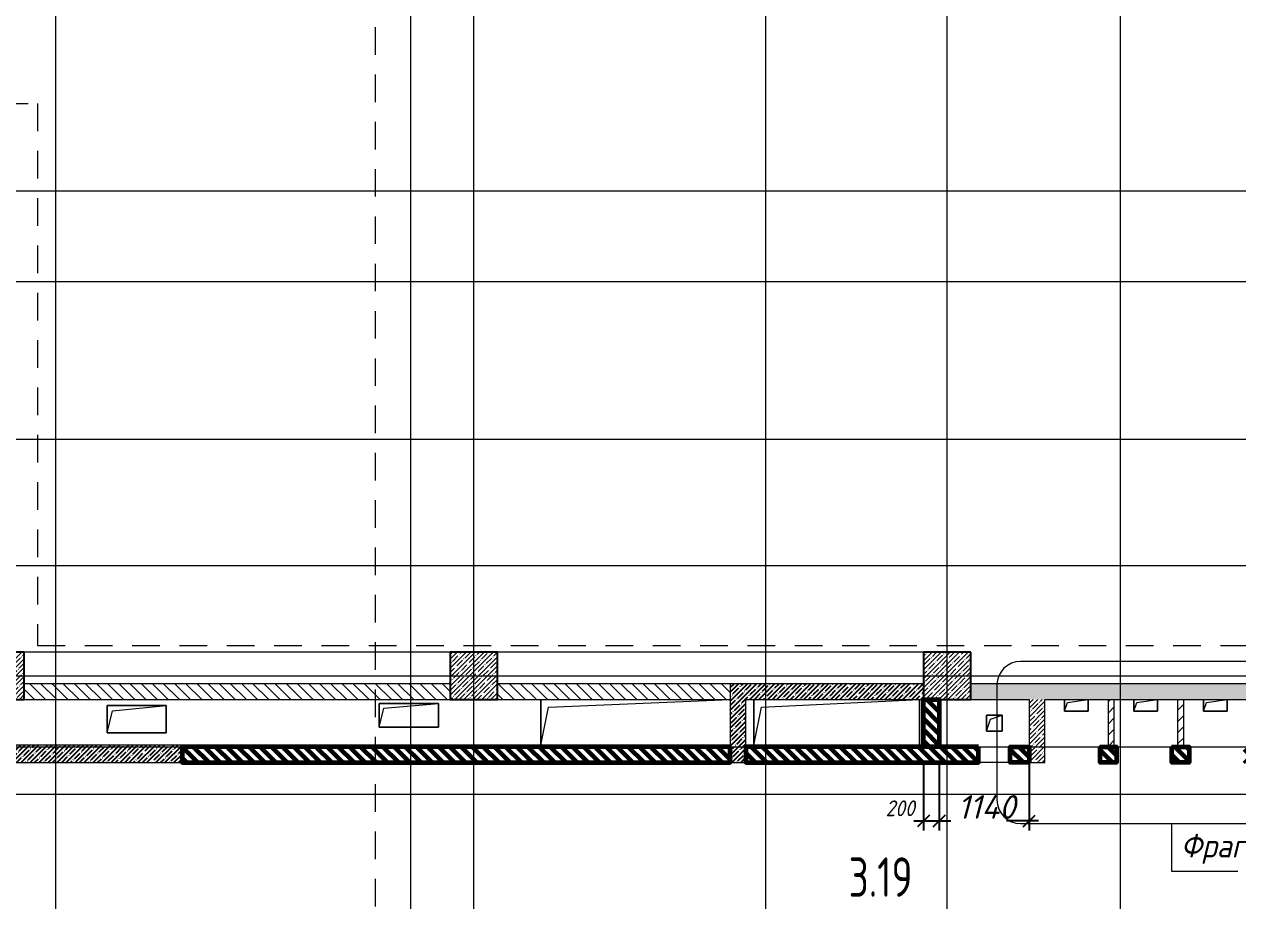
# Model space of a CAD drawing. Header units: millimetres. Extents: x 12986 to 523328, y -9759 to 30092.
# Drawn here: x 438191 to 453576, y 5279 to 16392 of the extents above; entities that cross this region are included whole.
import ezdxf

# ---------------------------------------------------------------- set-up
doc = ezdxf.new("R2010")
doc.units = ezdxf.units.MM
doc.linetypes.add('01 Штриховая _4 мм_', pattern=[600, 350, -250])
for name, color, linetype, lineweight in [('5) Блок ячеистый', 160, 'Continuous', 60), ('A-ANNO-DIMS', 7, 'Continuous', 9), ('A-ANNO-SYMB', 7, 'Continuous', 9), ('A-AREA-IDEN', 7, 'Continuous', 9), ('A-FLOR', 7, 'Continuous', 9), ('A-GENM', 7, 'Continuous', 9), ('A-GENM-1', 7, 'Continuous', 25), ('A-WALL-FNSH-2', 7, 'Continuous', 5), ('A-WALL-PATT-3', 250, 'Continuous', 5), ('G-ANNO-SYMB-1', 7, '01 Штриховая _4 мм_', 9), ('I-WALL', 7, 'Continuous', 5), ('S-COLS', 7, 'Continuous', 9), ('S-COLS-1', 7, 'Continuous', 5), ('S-COLS-2', 7, 'Continuous', 25), ('Оси-1', 7, 'Continuous', 20)]:
    doc.layers.add(name, color=color, linetype=linetype, lineweight=lineweight)
for name, color, linetype, lineweight, true_color in [('A-WALL-11', 7, 'Continuous', 13, 0x800000), ('A-WALL-12', 7, 'Continuous', 5, 0x800000), ('A-WALL-3', 7, 'Continuous', 5, 0x000000), ('A-WALL-FNSH-3', 7, 'Continuous', 13, 0x008000), ('A-WALL-PATT-2', 7, 'Continuous', 5, 0xce0000)]:
    doc.layers.add(name, color=color, linetype=linetype, lineweight=lineweight, true_color=true_color)
doc.styles.add('ISOCPEUR_I_2', font='isocpeui.ttf', dxfattribs={"height": 300})
doc.styles.add('ISOCPEUR_I_3', font='isocpeui.ttf', dxfattribs={"width": 0.9, "height": 200})
doc.styles.add('СПДС', font='ГОСТ тип А.ttf', dxfattribs={"width": 0.9})
doc.dimstyles.new('ISO-2_0_0_9К_СРЕДНИЙ', dxfattribs={"dimscale": 304.8, "dimtxt": 199.196235, "dimasz": 0.492126, "dimexe": 0.393701, "dimexo": 0, "dimgap": 0, "dimtad": 1, "dimdec": 0, "dimzin": 0, "dimdsep": 46, "dimtxsty": 'ISOCPEUR_I_2', "dimblk1": 'OBLIQUE', "dimblk2": 'OBLIQUE', "dimsah": 1, "dimcen": 0.09, "dimdle": 0.393701, "dimazin": 0, "dimtfac": 1, "dimtdec": 4, "dimtix": 1, "dimtmove": 2, "dimatfit": 3, "dimfxl": 1, "dimtvp": 1, "dimtolj": 1, "dimtzin": 0, "dimarcsym": 2})
doc.dimstyles.new('ISO-2_0_0_9К_СРЕДНИЙ_1', dxfattribs={"dimscale": 304.8, "dimtxt": 199.196235, "dimasz": 0.492126, "dimexe": 0.393701, "dimexo": 0, "dimgap": 0, "dimtad": 1, "dimdec": 0, "dimzin": 0, "dimdsep": 46, "dimtxsty": 'ISOCPEUR_I_3', "dimblk1": 'OBLIQUE', "dimblk2": 'OBLIQUE', "dimsah": 1, "dimcen": 0.09, "dimdle": 0.393701, "dimazin": 0, "dimtfac": 1, "dimtdec": 4, "dimtix": 1, "dimtmove": 2, "dimatfit": 3, "dimfxl": 1, "dimtvp": 1, "dimtolj": 1, "dimtzin": 0, "dimarcsym": 2})
pattern_1 = [(135, (395430.81, -3869.25), (-70.71068, -70.71068), [])]
pattern_2 = [(45, (395430.81, -3869.25), (-57.02463, 57.02463), []), (45, (395487.83, -3869.25), (-57.02463, 57.02463), [100.806, -20.161, 3.353, -16.808])]
pattern_3 = [(45, (395430.81, -3869.25), (-70.71068, 70.71068), [])]

# ---------------------------------------------------------------- blocks, each defined once
blk = doc.blocks.new('AR_Отверстие прямоугольное _в плите_ - AR_Отверстие прямоугольное _в плите_-24509418-АР1_1_Кладочный план 3 этажа')
at = {"layer": 'A-GENM'}
for p, q in [((375, 175), (-375, 175)), ((-375, 175), (-375, -175)), ((-305, 105), (375, 175)), ((375, -175), (375, 175)), ((-375, -175), (-305, 105)), ((-375, -175), (375, -175))]:
    blk.add_line(p, q, dxfattribs=at)
blk = doc.blocks.new('AR_Отверстие прямоугольное _в плите_ - AR_Отверстие прямоугольное _в плите_-24509633-АР1_1_Кладочный план 3 этажа')
at = {"layer": 'A-GENM'}
for p, q in [((375, 150), (-375, 150)), ((-375, 150), (-375, -150)), ((-375, -150), (-315, 90)), ((-315, 90), (375, 150)), ((375, -150), (375, 150)), ((-375, -150), (375, -150))]:
    blk.add_line(p, q, dxfattribs=at)
blk = doc.blocks.new('AR_Отверстие прямоугольное _в плите_ - AR_Отверстие прямоугольное _в плите_-24536046-АР1_1_Кладочный план 3 этажа')
at = {"layer": 'A-GENM'}
for p, q in [((-1200, 290), (-1200, -290)), ((-1200, -290), (-1103, 193)), ((-1103, 193), (1200, 290)), ((-1200, -290), (1200, -290))]:
    blk.add_line(p, q, dxfattribs=at)
blk = doc.blocks.new('AR_Отверстие прямоугольное _в плите_ - AR_Отверстие прямоугольное _в плите_-24536157-АР1_1_Кладочный план 3 этажа')
at = {"layer": 'A-GENM'}
for p, q in [((-1050, 290), (-1050, -290)), ((-1050, -290), (-953, 193)), ((-953, 193), (1050, 290)), ((1050, -290), (1050, 290)), ((-1050, -290), (1050, -290))]:
    blk.add_line(p, q, dxfattribs=at)
blk = doc.blocks.new('AR_Отверстие прямоугольное _в плите_ - AR_Отверстие прямоугольное _в плите_-V24-АР1_1_Кладочный план 3 этажа')
at = {"layer": 'A-GENM'}
for p, q in [((100, 100), (-100, 100)), ((-100, 100), (-100, -100)), ((-100, -100), (-50, 50)), ((-50, 50), (100, 100)), ((100, -100), (100, 100)), ((-100, -100), (100, -100))]:
    blk.add_line(p, q, dxfattribs=at)
blk = doc.blocks.new('AR_Отверстие прямоугольное _в плите_ - AR_Отверстие прямоугольное _в плите_-24470276-АР1_1_Кладочный план 3 этажа')
at = {"layer": 'A-GENM'}
for p, q in [((-150, 75), (-150, -75)), ((-150, -75), (-112.5, 37.5)), ((-112.5, 37.5), (150, 75)), ((150, -75), (150, 75)), ((-150, -75), (150, -75))]:
    blk.add_line(p, q, dxfattribs=at)
blk = doc.blocks.new('Колонна_Несущая_Прямоугольное сечение - 600х600-V54-АР1_1_Кладочный план 3 этажа')
at = {"layer": 'S-COLS-1'}
h = blk.add_hatch(dxfattribs=at)
h.set_pattern_fill('FP_37', color=256, style=0, pattern_type=2)
h.set_pattern_definition([(45, (-42460, -12000), (-57.02463, 57.02463), []), (45, (-42402.975, -12000), (-57.02463, 57.02463), [100.806, -20.161, 3.353, -16.808])])
h.paths.add_polyline_path([(-300, -300), (300, -300), (300, 300), (-300, 300)], flags=0)
at = {"layer": 'S-COLS-2'}
for p, q in [((300, 300), (-300, 300)), ((-300, 300), (-300, -300)), ((300, -300), (300, 300)), ((-300, -300), (300, -300))]:
    blk.add_line(p, q, dxfattribs=at)
blk = doc.blocks.new('Колонна_Несущая_Прямоугольное сечение - 600х600-29565356-АР1_1_Кладочный план 3 этажа')
at = {"layer": 'S-COLS-1'}
h = blk.add_hatch(dxfattribs=at)
h.set_pattern_fill('FP_40', color=256, style=0, pattern_type=2)
h.set_pattern_definition([(45, (-48460, -12000), (-57.02463, 57.02463), []), (45, (-48402.975, -12000), (-57.02463, 57.02463), [100.806, -20.161, 3.353, -16.808])])
h.paths.add_polyline_path([(-300, -300), (300, -300), (300, 300), (-300, 300)], flags=0)
at = {"layer": 'S-COLS-2'}
for p, q in [((300, 300), (-300, 300)), ((-300, 300), (-300, -300)), ((300, -300), (300, 300)), ((-300, -300), (300, -300))]:
    blk.add_line(p, q, dxfattribs=at)
blk = doc.blocks.new('Фахверк_СКБ_Уголок - Ф-18_1_200х3550 h_все крепления развернуты-28533997-АР1_1_Кладочный план 3 этажа')
at = {"layer": 'A-GENM-1'}
for p, q in [((200, 156), (125, 156)), ((125, 156), (125, 81)), ((200, 150), (200, 156)), ((125, 81), (131, 81)), ((131, 19), (125, 19)), ((125, 19), (125, -56)), ((131, 81), (131, 150)), ((131, 150), (200, 150)), ((131, -50), (131, 19)), ((125, -56), (200, -56)), ((200, -50), (131, -50)), ((200, -56), (200, -50))]:
    blk.add_line(p, q, dxfattribs=at)
blk = doc.blocks.new('_Oblique')
at = {"color": 0, "linetype": 'ByBlock', "lineweight": -2}
blk.add_line((-0.5, -0.5), (0.5, 0.5), dxfattribs=at)
blk = doc.blocks.new('*D3732')
at = {"layer": 'A-ANNO-DIMS', "color": 0, "lineweight": -2, "transparency": 16777216}
for p, q in [((449591, 7028), (449591, 6170)), ((449791, 7028), (449791, 6170)), ((449471, 6290), (449911, 6290))]:
    blk.add_line(p, q, dxfattribs=at)
at = {"layer": 'Defpoints', "color": 0, "transparency": 16777216}
for p in [(449591, 7028), (449791, 7028), (449791, 6290)]:
    blk.add_point(p, dxfattribs=at)
at = {"layer": 'A-ANNO-DIMS', "color": 0, "lineweight": -2, "transparency": 16777216, "xscale": 150, "yscale": 150, "zscale": 150, "rotation": 180}
blk.add_blockref('_Oblique', (449591, 6290), dxfattribs=at)
at = {"layer": 'A-ANNO-DIMS', "color": 0, "lineweight": -2, "transparency": 16777216, "xscale": 150, "yscale": 150, "zscale": 150}
blk.add_blockref('_Oblique', (449791, 6290), dxfattribs=at)
at = {"layer": 'A-ANNO-DIMS', "color": 0, "transparency": 16777216, "insert": (449111, 6551), "char_height": 200, "width": 455.09, "attachment_point": 1, "line_spacing_factor": 1.149209, "style": 'ISOCPEUR_I_3'}
blk.add_mtext('\\A1;200', dxfattribs=at)
blk = doc.blocks.new('*D3733')
at = {"layer": 'A-ANNO-DIMS', "color": 0, "lineweight": -2, "transparency": 16777216}
for p, q in [((449791, 7028), (449791, 6170)), ((450931, 7031), (450931, 6170)), ((449671, 6290), (449938, 6290)), ((451051, 6290), (450644, 6290))]:
    blk.add_line(p, q, dxfattribs=at)
at = {"layer": 'Defpoints', "color": 0, "transparency": 16777216}
for p in [(449791, 7028), (450931, 7031), (450931, 6290)]:
    blk.add_point(p, dxfattribs=at)
at = {"layer": 'A-ANNO-DIMS', "color": 0, "lineweight": -2, "transparency": 16777216, "xscale": 150, "yscale": 150, "zscale": 150, "rotation": 180}
blk.add_blockref('_Oblique', (449791, 6290), dxfattribs=at)
at = {"layer": 'A-ANNO-DIMS', "color": 0, "lineweight": -2, "transparency": 16777216, "xscale": 150, "yscale": 150, "zscale": 150}
blk.add_blockref('_Oblique', (450931, 6290), dxfattribs=at)
at = {"layer": 'A-ANNO-DIMS', "color": 0, "transparency": 16777216, "insert": (450024, 6618), "char_height": 300, "width": 533.23, "attachment_point": 1, "line_spacing_factor": 1.149209, "style": 'ISOCPEUR_I_2'}
blk.add_mtext('\\A1;1140', dxfattribs=at)

msp = doc.modelspace()

# ---------------------------------------------------------------- hatches: boundary and pattern name
h = msp.add_hatch()
h.set_pattern_fill('FP_4', color=256, style=0, pattern_type=2)
h.set_pattern_definition(pattern_2)
h.paths.add_polyline_path([(447340.80853, 7030.74642), (447340.80853, 8030.74628), (447140.80853, 8030.74628), (447140.80853, 7030.74642)], flags=0)
h = msp.add_hatch()
h.set_pattern_fill('FP_4', color=256, style=0, pattern_type=2)
h.set_pattern_definition(pattern_2)
h.paths.add_polyline_path([(447340.80853, 7830.74628), (449590.80855, 7830.74628), (449590.80855, 8030.74628), (447340.80853, 8030.74628)], flags=0)
h = msp.add_hatch()
h.set_pattern_fill('FP_4', color=256, style=0, pattern_type=2)
h.set_pattern_definition(pattern_2)
h.paths.add_polyline_path([(458740.61846, 7830.74628), (461590.80855, 7830.74629), (461590.80855, 8030.74628), (450190.80855, 8030.74628), (450190.80855, 7830.74628), (457590.80855, 7830.74628)], flags=0)
h = msp.add_hatch()
h.set_pattern_fill('FP_4', color=256, style=0, pattern_type=2)
h.set_pattern_definition(pattern_2)
h.paths.add_polyline_path([(437810.80852, 7030.27068), (440190.80852, 7030.27068), (440190.80852, 7250.27068), (437810.80852, 7250.27068)], flags=0)
at = {"layer": '5) Блок ячеистый'}
h = msp.add_hatch(dxfattribs=at)
h.set_pattern_fill('FP_1', color=256, style=0, pattern_type=2)
h.set_pattern_definition(pattern_1)
h.paths.add_polyline_path([(449590.80855, 7230.74642), (449790.80855, 7230.74642), (449790.80855, 7830.74628), (449590.80855, 7830.74628)], flags=0)
h = msp.add_hatch(dxfattribs=at)
h.set_pattern_fill('FP_1', color=256, style=0, pattern_type=2)
h.set_pattern_definition(pattern_1)
h.paths.add_polyline_path([(440190.80852, 7030.74642), (447140.80853, 7030.74642), (447140.80853, 7230.74642), (440190.80852, 7230.74642)], flags=0)
h = msp.add_hatch(dxfattribs=at)
h.set_pattern_fill('FP_1', color=256, style=0, pattern_type=2)
h.set_pattern_definition(pattern_1)
h.paths.add_polyline_path([(450930.80852, 7030.74642), (450930.80852, 7230.74642), (450690.80854, 7230.74642), (450690.80854, 7030.74642)], flags=0)
h.paths.add_polyline_path([(448523.53436, 7030.74642), (450290.80854, 7030.74642), (450290.80854, 7230.74642), (447340.80853, 7230.74642), (447340.80853, 7030.74642)], flags=0)
h = msp.add_hatch(dxfattribs=at)
h.set_pattern_fill('FP_1', color=256, style=0, pattern_type=2)
h.set_pattern_definition(pattern_1)
h.paths.add_polyline_path([(452809.62212, 7030.74642), (452960.62212, 7030.74642), (452960.62212, 7230.74642), (452740.62212, 7230.74642), (452740.62212, 7030.74642)], flags=0)
h.paths.add_polyline_path([(453660.62212, 7030.74642), (453870.80852, 7030.74642), (453870.80852, 7230.74642), (453660.62212, 7230.74642), (453660.62212, 7072.57359)], flags=0)
h.paths.add_polyline_path([(451830.80852, 7030.74642), (452040.62212, 7030.74642), (452040.62212, 7230.74642), (451830.80852, 7230.37363), (451830.80852, 7031.1192)], flags=0)
at = {"layer": 'A-WALL-12'}
h = msp.add_hatch(dxfattribs=at)
h.set_pattern_fill('FP_1', color=256, style=0, pattern_type=2)
h.set_pattern_definition(pattern_1)
h.paths.add_polyline_path([(447140.80853, 7830.74628), (447140.80853, 8030.74628), (444190.80852, 8030.74628), (444190.80852, 7830.74628)], flags=0)
h.paths.add_polyline_path([(443108.13373, 7830.74628), (443590.80852, 7830.74628), (443590.80852, 8030.74628), (438190.80852, 8030.74628), (438190.80852, 7830.74628)], flags=0)
at = {"layer": 'A-WALL-PATT-2'}
h = msp.add_hatch(dxfattribs=at)
h.set_pattern_fill('FP_4', color=256, style=0, pattern_type=2)
h.set_pattern_definition(pattern_2)
h.paths.add_polyline_path([(450930.80852, 7030.74642), (451130.80852, 7030.74642), (451130.80852, 7830.74628), (450930.80852, 7830.74628)], flags=0)
at = {"layer": 'A-WALL-PATT-3'}
h = msp.add_hatch(dxfattribs=at)
h.set_pattern_fill('FP_5', color=256, style=0, pattern_type=2)
h.set_pattern_definition(pattern_3)
h.paths.add_polyline_path([(451931.04839, 7230.74642), (451971.62212, 7230.74642), (451971.62212, 7236.74642), (452011.04839, 7236.74642), (452011.04839, 7830.74628), (451931.04839, 7830.74628), (451931.04839, 7236.74642)], flags=0)
h = msp.add_hatch(dxfattribs=at)
h.set_pattern_fill('FP_5', color=256, style=0, pattern_type=2)
h.set_pattern_definition(pattern_3)
h.paths.add_polyline_path([(452811.04839, 7230.74642), (452891.04839, 7230.74642), (452891.04839, 7830.74628), (452811.04839, 7830.74628)], flags=0)
at = {"layer": 'S-COLS-1'}
h = msp.add_hatch(dxfattribs=at)
h.set_pattern_fill('FP_4', color=256, style=0, pattern_type=2)
h.set_pattern_definition(pattern_2)
h.paths.add_polyline_path([(449590.80855, 7830.74619), (450190.80855, 7830.74619), (450190.80855, 8430.74619), (449590.80855, 8430.74619)], flags=0)

# ---------------------------------------------------------------- linework, layer by layer
at = {"layer": '5) Блок ячеистый'}
for points in [[(449590.80855, 7830.74628), (449790.80855, 7830.74628), (449790.80855, 7230.74642), (449590.80855, 7230.74642)], [(447140.80853, 7230.74642), (440190.80852, 7230.74642), (440190.80852, 7030.27068), (447140.80853, 7030.27068)], [(450290.80854, 7230.74641), (447340.80853, 7230.74641), (447340.80853, 7030.74642), (450290.80854, 7030.74642)], [(450930.80852, 7030.74642), (450690.80854, 7030.74642), (450690.80854, 7230.74641), (450930.80852, 7230.74641)], [(451830.43573, 7230.74641), (452040.62212, 7230.74641), (452040.62212, 7030.74642), (451830.43573, 7030.74642)], [(452740.62212, 7230.74642), (452960.62212, 7230.74642), (452960.62212, 7030.74642), (452740.62212, 7030.74642)]]:
    msp.add_lwpolyline(points, close=True, dxfattribs=at)
at = {"layer": 'A-ANNO-SYMB'}
for p, q in [((454984.48257, 8313.43051), (450823.43064, 8313.43051)), ((450523.43064, 8013.43051), (450523.43064, 6557.76445)), ((450823.43064, 6257.76445), (454984.48257, 6257.76445)), ((452735.05475, 6257.76445), (452735.05475, 5653.73445)), ((452735.05475, 5653.73445), (453575.58775, 5653.73445))]:
    msp.add_line(p, q, dxfattribs=at)
for centre, start, end in [((450823.43064, 8013.43051), 90, 180), ((450823.43064, 6557.76445), 180, 270)]:
    msp.add_arc(centre, 300, start, end, dxfattribs=at)
at = {"layer": 'A-FLOR'}
for p, q in [((443590.80852, 8430.74619), (438190.80852, 8430.74619)), ((449590.80855, 8430.74619), (444190.80852, 8430.74619)), ((439240.80853, 7755.74638), (439990.80853, 7755.74638)), ((439240.80853, 7405.74638), (439240.80853, 7755.74638)), ((439990.80853, 7755.74638), (439990.80853, 7405.74638)), ((442690.80854, 7780.74628), (443440.80854, 7780.74628)), ((442690.80854, 7480.74628), (442690.80854, 7780.74628)), ((443440.80854, 7780.74628), (443440.80854, 7480.74628)), ((444740.80853, 7250.74628), (444740.80853, 7830.74628)), ((447440.80856, 7250.74628), (447440.80856, 7830.74628)), ((449540.80856, 7830.74628), (449540.80856, 7250.74628)), ((451380.04838, 7680.74628), (451380.04838, 7830.74628)), ((451680.04838, 7830.74628), (451680.04838, 7680.74628)), ((452260.04838, 7680.74628), (452260.04838, 7830.74628)), ((452560.04838, 7830.74628), (452560.04838, 7680.74628)), ((453140.0487, 7680.74628), (453140.0487, 7830.74628)), ((453440.0487, 7830.74628), (453440.0487, 7680.74628)), ((450390.80854, 7630.74628), (450590.80854, 7630.74628)), ((450390.80854, 7430.74628), (450390.80854, 7630.74628)), ((450590.80854, 7630.74628), (450590.80854, 7430.74628)), ((451680.04838, 7680.74628), (451380.04838, 7680.74628)), ((452560.04838, 7680.74628), (452260.04838, 7680.74628)), ((453440.0487, 7680.74628), (453140.0487, 7680.74628)), ((439990.80853, 7405.74638), (439240.80853, 7405.74638)), ((443440.80854, 7480.74628), (442690.80854, 7480.74628)), ((450590.80854, 7430.74628), (450390.80854, 7430.74628)), ((447140.80853, 7250.74628), (444740.80853, 7250.74628)), ((449540.80856, 7250.74628), (447440.80856, 7250.74628))]:
    msp.add_line(p, q, dxfattribs=at)
at = {"layer": 'A-WALL-11'}
for p, q in [((389220.80855, 7230.74641), (521382.43658, 7230.74641)), ((447140.80853, 7230.74642), (440190.80852, 7230.74642))]:
    msp.add_line(p, q, dxfattribs=at)
at = {"layer": 'A-WALL-12'}
for p, q in [((443590.80852, 8030.74628), (438190.80852, 8030.74628)), ((447140.80853, 8030.74628), (444190.80852, 8030.74628)), ((438190.80852, 7830.74628), (443590.80852, 7830.74628)), ((444190.80852, 7830.74628), (447140.80853, 7830.74628))]:
    msp.add_line(p, q, dxfattribs=at)
at = {"layer": 'A-WALL-3'}
for p, q in [((447140.80853, 8030.74628), (447140.80853, 7030.74642)), ((449590.80855, 8030.74628), (447140.80853, 8030.74628)), ((449590.80855, 7830.74628), (449590.80855, 8030.74628)), ((461590.80855, 8030.74628), (450190.80855, 8030.74628)), ((450190.80855, 8030.74628), (450190.80855, 7830.74628)), ((447340.80853, 7030.74642), (447340.80853, 7830.74628)), ((447340.80853, 7830.74628), (449590.80855, 7830.74628)), ((450190.80855, 7830.74628), (450930.80852, 7830.74628)), ((450930.80852, 7830.74628), (450930.80852, 7030.74642)), ((451130.80852, 7030.74642), (451130.80852, 7830.74628)), ((451130.80852, 7830.74628), (454570.80852, 7830.74628)), ((440190.80852, 7250.27068), (437810.80852, 7250.27068)), ((440190.80852, 7030.27068), (440190.80852, 7250.27068)), ((437810.80852, 7030.27068), (440190.80852, 7030.27068)), ((447140.80853, 7030.74642), (447340.80853, 7030.74642)), ((450930.80852, 7030.74642), (451130.80852, 7030.74642))]:
    msp.add_line(p, q, dxfattribs=at)
at = {"layer": 'A-WALL-FNSH-2'}
for p, q in [((449590.80855, 7830.74628), (449590.80855, 7230.74642)), ((449790.80855, 7830.74628), (449590.80855, 7830.74628)), ((449790.80855, 7230.74642), (449790.80855, 7830.74628)), ((449590.80855, 7230.74642), (447340.80853, 7230.74642)), ((450290.80854, 7230.74642), (449790.80855, 7230.74642)), ((450290.80854, 7030.74642), (450290.80854, 7230.74642)), ((450930.80852, 7230.74642), (450690.80854, 7230.74642)), ((450690.80854, 7230.74642), (450690.80854, 7030.74642)), ((451830.80852, 7230.74642), (451830.80852, 7030.74642)), ((451971.62212, 7230.74642), (451899.43573, 7230.74642)), ((452040.62212, 7099.74642), (452040.62212, 7161.74642)), ((452740.62212, 7161.74642), (452740.62212, 7099.74642)), ((452891.62212, 7230.74642), (452809.62212, 7230.74642)), ((452960.62212, 7099.74642), (452960.62212, 7161.74642)), ((440190.80852, 7030.74642), (447140.80853, 7030.74642)), ((447340.80853, 7030.74642), (450290.80854, 7030.74642)), ((450690.80854, 7030.74642), (450930.80852, 7030.74642)), ((451899.43573, 7030.74642), (451971.62212, 7030.74642)), ((452809.62212, 7030.74642), (452891.62212, 7030.74642))]:
    msp.add_line(p, q, dxfattribs=at)
at = {"layer": 'A-WALL-FNSH-3'}
for p, q in [((451931.04839, 7830.74628), (451931.04839, 7230.74641)), ((452011.04839, 7236.74642), (452011.04839, 7830.74628)), ((452811.04839, 7830.74628), (452811.04839, 7230.74642)), ((452891.04839, 7230.74642), (452891.04839, 7830.74628)), ((451931.04839, 7230.74641), (451971.62212, 7230.74641))]:
    msp.add_line(p, q, dxfattribs=at)
at = {"layer": 'G-ANNO-SYMB-1'}
for p, q in [((442642.02738, -8594.18168), (442642.02738, 26275.69061)), ((388692.26653, 15385.47035), (438359.01269, 15385.47035)), ((438359.01269, 15385.47035), (438359.01269, 8514.02489)), ((438359.01269, 8514.02489), (522235.85803, 8514.02489))]:
    msp.add_line(p, q, dxfattribs=at)
at = {"layer": 'I-WALL'}
for p, q in [((450290.80854, 7230.74642), (450690.80854, 7230.74642)), ((450690.80854, 7030.74642), (450290.80854, 7030.74642))]:
    msp.add_line(p, q, dxfattribs=at)
at = {"layer": 'S-COLS-2'}
for p, q in [((450190.80855, 8430.74619), (449590.80855, 8430.74619)), ((449590.80855, 8430.74619), (449590.80855, 7830.74619)), ((450190.80855, 7830.74619), (450190.80855, 8430.74619)), ((449590.80855, 7830.74619), (450190.80855, 7830.74619))]:
    msp.add_line(p, q, dxfattribs=at)
at = {"layer": 'Оси-1'}
for p, q in [((438590.80852, -8019.25359), (438590.80852, 24767.68957)), ((447590.80852, -8019.25359), (447590.80852, 24767.68957)), ((449890.80852, -8019.25359), (449890.80852, 24767.68957)), ((452090.80852, -8019.25359), (452090.80852, 24767.68957)), ((443090.80852, -8019.25359), (443090.80852, 23354.51362)), ((443890.80852, -8019.25359), (443890.80852, 23354.51362)), ((389220.80855, 14280.74648), (521382.43658, 14280.74648)), ((389220.80855, 13130.74648), (521382.43658, 13130.74648)), ((389220.80855, 11130.74641), (521382.43658, 11130.74641)), ((389220.80855, 9530.74641), (521382.43658, 9530.74641)), ((389220.80855, 8130.74641), (521382.43658, 8130.74641)), ((389220.80855, 6630.74641), (521382.43658, 6630.74641))]:
    msp.add_line(p, q, dxfattribs=at)

# ---------------------------------------------------------------- block references
at = {"layer": 'A-GENM'}
for name, p in [('AR_Отверстие прямоугольное _в плите_ - AR_Отверстие прямоугольное _в плите_-24509418-АР1_1_Кладочный план 3 этажа', (439615.80853, 7580.74638)), ('AR_Отверстие прямоугольное _в плите_ - AR_Отверстие прямоугольное _в плите_-24509633-АР1_1_Кладочный план 3 этажа', (443065.80854, 7630.74628)), ('AR_Отверстие прямоугольное _в плите_ - AR_Отверстие прямоугольное _в плите_-24536046-АР1_1_Кладочный план 3 этажа', (445940.80853, 7540.74628)), ('AR_Отверстие прямоугольное _в плите_ - AR_Отверстие прямоугольное _в плите_-24536157-АР1_1_Кладочный план 3 этажа', (448490.80856, 7540.74628)), ('AR_Отверстие прямоугольное _в плите_ - AR_Отверстие прямоугольное _в плите_-24470276-АР1_1_Кладочный план 3 этажа', (451530.04838, 7755.74628)), ('AR_Отверстие прямоугольное _в плите_ - AR_Отверстие прямоугольное _в плите_-24470276-АР1_1_Кладочный план 3 этажа', (452410.04838, 7755.74628)), ('AR_Отверстие прямоугольное _в плите_ - AR_Отверстие прямоугольное _в плите_-24470276-АР1_1_Кладочный план 3 этажа', (453290.0487, 7755.74628)), ('AR_Отверстие прямоугольное _в плите_ - AR_Отверстие прямоугольное _в плите_-V24-АР1_1_Кладочный план 3 этажа', (450490.80854, 7530.74628))]:
    msp.add_blockref(name, p, dxfattribs=at)
at = {"layer": 'A-GENM-1'}
for p in [(451699.43573, 7080.74642), (452609.62212, 7080.74642)]:
    msp.add_blockref('Фахверк_СКБ_Уголок - Ф-18_1_200х3550 h_все крепления развернуты-28533997-АР1_1_Кладочный план 3 этажа', p, dxfattribs=at)
at = {"layer": 'A-GENM-1', "rotation": 180}
for p in [(452171.62212, 7180.74642), (453091.62212, 7180.74642)]:
    msp.add_blockref('Фахверк_СКБ_Уголок - Ф-18_1_200х3550 h_все крепления развернуты-28533997-АР1_1_Кладочный план 3 этажа', p, dxfattribs=at)
at = {"layer": 'S-COLS'}
for name, p in [('Колонна_Несущая_Прямоугольное сечение - 600х600-V54-АР1_1_Кладочный план 3 этажа', (437890.80852, 8130.74628)), ('Колонна_Несущая_Прямоугольное сечение - 600х600-29565356-АР1_1_Кладочный план 3 этажа', (443890.80852, 8130.74619))]:
    msp.add_blockref(name, p, dxfattribs=at)

# ---------------------------------------------------------------- texts
at = {"layer": 'A-ANNO-SYMB', "insert": (452853.18844, 6127.08941), "char_height": 300, "width": 2085.1891875, "attachment_point": 1, "style": 'ISOCPEUR_I_3'}
msp.add_mtext('Фрагмент', dxfattribs=at)
at = {"layer": 'A-AREA-IDEN', "insert": (448642.82568, 5828.48285), "char_height": 500, "width": 1212.1515, "attachment_point": 1, "style": 'СПДС'}
msp.add_mtext('3.19', dxfattribs=at)

# ---------------------------------------------------------------- dimensions: what is measured, and where the dimension line sits
at = {"layer": 'A-ANNO-DIMS'}
for base, p1, p2, dimstyle, override, picture, middle in [((449790.80855, 6289.56774), (449590.80855, 7027.69828), (449790.80855, 7027.69828), 'ISO-2_0_0_9К_СРЕДНИЙ_1', {"dimpost": '<>', "dimfxl": 200}, '*D3732', (449338.41409, 6417.52556)), ((450930.80852, 6289.56774), (449790.80855, 7027.69828), (450930.80852, 7030.74642), 'ISO-2_0_0_9К_СРЕДНИЙ', {"dimpost": '<>', "dimfxl": 1140.004042}, '*D3733', (450290.98047, 6417.52556))]:
    dim = msp.add_linear_dim(base=base, p1=p1, p2=p2, dimstyle=dimstyle, override=override, dxfattribs=at)
    dim.commit()
    dim.dimension.update_dxf_attribs({"geometry": picture, "text_midpoint": middle, "dimtype": 160})

doc.saveas('drawing.dxf')
